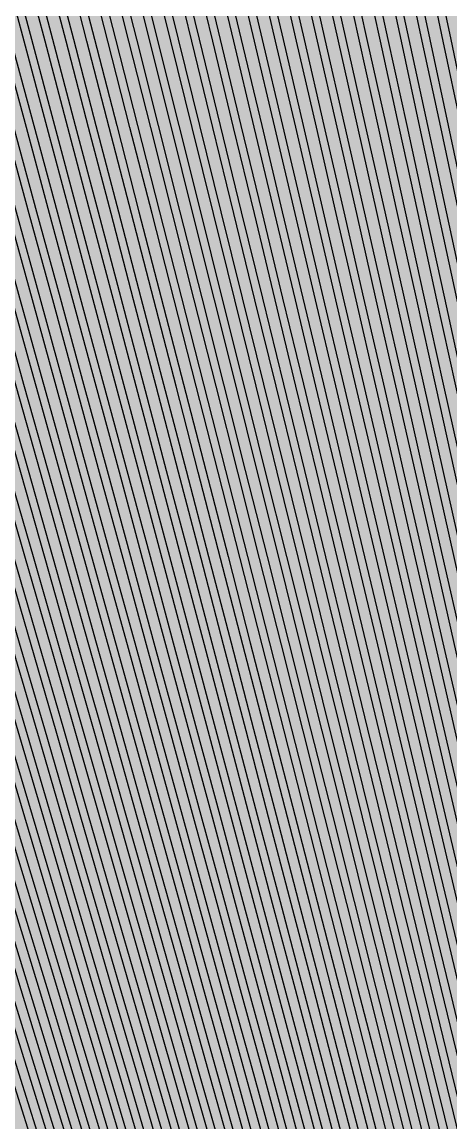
# Model space of a CAD drawing. Header units: metres. Extents: x -7231 to 10969, y -37556 to 1873.
# Drawn here: x 1350.1 to 1461.9, y -18454.5 to -18167.2 of the extents above; entities that cross this region are included whole.
import ezdxf

# ---------------------------------------------------------------- set-up
doc = ezdxf.new("R2010")
doc.units = ezdxf.units.M
for name, color, linetype in [('Metal1', 4, 'CONTINUOUS'), ('Metal2', 3, 'CONTINUOUS'), ('Polyimide', 7, 'CONTINUOUS')]:
    doc.layers.add(name, color=color, linetype=linetype)

msp = doc.modelspace()

# ---------------------------------------------------------------- hatches: boundary and pattern name
at = {"layer": 'Polyimide'}
msp.add_hatch(color=7, dxfattribs=at).paths.add_polyline_path([(4065.69, -468), (4066.67, -501.99), (4068.51, -535.99), (4071.41, -569.99), (4075.54, -603.99), (4081.04, -637.99), (4088.01, -671.99), (4096.52, -705.98), (4106.62, -739.98), (4118.33, -773.98), (4131.63, -807.98), (4146.49, -841.98), (4162.87, -875.98), (4180.68, -909.97), (4199.83, -943.97), (4220.22, -977.97), (4241.73, -1011.97), (4264.21, -1045.97), (4287.52, -1079.96), (4311.51, -1113.96), (4336.01, -1147.96), (4360.86, -1181.96), (4385.88, -1215.96), (4410.89, -1249.96), (4435.74, -1283.95), (4460.24, -1317.95), (4484.23, -1351.95), (4507.54, -1385.95), (4530.02, -1419.95), (4551.53, -1453.94), (4571.92, -1487.94), (4591.07, -1521.94), (4608.88, -1555.94), (4625.26, -1589.94), (4640.12, -1623.94), (4653.42, -1657.93), (4665.13, -1691.93), (4675.23, -1725.93), (4683.74, -1759.93), (4690.71, -1793.93), (4696.21, -1827.93), (4700.34, -1861.92), (4703.24, -1895.92), (4705.08, -1929.92), (4706.06, -1963.92), (4706.44, -1997.92), (4706.5, -2031.91), (4706.5, -4793.02), (4709.95, -4838.39), (4720.22, -4882.71), (4737.08, -4924.98), (4760.13, -4964.2), (4788.85, -4999.49), (4822.58, -5030.03), (4860.53, -5055.12), (4901.85, -5074.18), (4901.85, -5074.18), (4970.68, -5105.23), (5034.7, -5145.26), (5092.76, -5193.54), (5143.8, -5249.19), (5186.89, -5311.2), (5221.24, -5378.44), (5246.23, -5449.69), (5261.41, -5523.66), (5266.5, -5599), (5261.41, -5674.34), (5246.23, -5748.31), (5221.24, -5819.56), (5186.89, -5886.8), (5143.8, -5948.81), (5092.76, -6004.46), (5034.7, -6052.74), (4970.68, -6092.77), (4901.85, -6123.82), (4860.53, -6142.88), (4822.58, -6167.97), (4788.85, -6198.51), (4760.13, -6233.8), (4737.08, -6273.02), (4720.22, -6315.29), (4709.95, -6359.61), (4706.5, -6404.98), (4706.5, -9221.52), (4709.95, -9266.88), (4720.22, -9311.21), (4737.08, -9353.47), (4760.13, -9392.7), (4788.85, -9427.98), (4822.58, -9458.52), (4860.53, -9483.61), (4901.85, -9502.67), (4970.68, -9533.72), (5034.7, -9573.75), (5092.76, -9622.03), (5143.8, -9677.68), (5186.89, -9739.69), (5221.24, -9806.94), (5246.23, -9878.19), (5261.41, -9952.16), (5266.5, -10027.49), (5261.41, -10102.83), (5246.23, -10176.8), (5221.24, -10248.05), (5186.89, -10315.3), (5143.8, -10377.31), (5092.76, -10432.96), (5034.7, -10481.24), (4970.68, -10521.27), (4901.85, -10552.32), (4860.53, -10571.38), (4822.58, -10596.46), (4788.85, -10627), (4760.13, -10662.29), (4737.08, -10701.52), (4720.22, -10743.78), (4709.95, -10788.1), (4706.5, -10833.47), (4706.5, -13650.01), (4709.95, -13695.38), (4720.22, -13739.7), (4737.08, -13781.96), (4760.13, -13821.19), (4788.85, -13856.48), (4822.58, -13887.02), (4860.53, -13912.11), (4901.85, -13931.17), (4970.68, -13962.22), (5034.7, -14002.25), (5092.76, -14050.53), (5143.8, -14106.18), (5186.89, -14168.19), (5221.24, -14235.43), (5246.23, -14306.68), (5261.41, -14380.65), (5266.5, -14455.99), (5261.41, -14531.33), (5246.23, -14605.29), (5221.24, -14676.55), (5186.89, -14743.79), (5143.8, -14805.8), (5092.76, -14861.45), (5034.7, -14909.73), (4970.68, -14949.76), (4901.85, -14980.81), (4860.53, -14999.87), (4822.58, -15024.96), (4788.85, -15055.5), (4760.13, -15090.79), (4737.08, -15130.01), (4720.22, -15172.27), (4709.95, -15216.6), (4706.5, -15261.97), (4706.5, -15455.99), (4720.95, -15750.04), (4764.14, -16041.26), (4835.68, -16326.84), (4934.86, -16604.04), (5060.74, -16870.18), (5212.09, -17122.7), (5387.47, -17359.17), (5585.18, -17577.31), (5803.32, -17775.02), (6039.79, -17950.4), (6292.31, -18101.75), (6558.45, -18227.63), (6835.65, -18326.81), (7121.23, -18398.34), (7412.45, -18441.54), (7706.5, -18455.99), (9969.01, -18455.99), (10047.42, -18459.84), (10125.08, -18471.36), (10201.23, -18490.44), (10275.15, -18516.89), (10346.12, -18550.45), (10413.46, -18590.81), (10476.52, -18637.58), (10534.69, -18690.3), (10587.41, -18748.47), (10634.18, -18811.53), (10674.54, -18878.87), (10708.11, -18949.84), (10734.56, -19023.76), (10753.63, -19099.92), (10765.15, -19177.58), (10769.01, -19255.99), (10769.01, -20895.8), (10730.24, -20951.41), (10694.6, -21009.08), (10662.21, -21068.63), (10633.17, -21129.89), (10607.55, -21192.66), (10585.45, -21256.74), (10566.93, -21321.96), (10552.05, -21388.09), (10540.84, -21454.95), (10533.35, -21522.33), (10529.6, -21590.02), (10529.6, -21657.81), (10533.35, -21725.5), (10540.84, -21792.87), (10552.05, -21859.73), (10566.93, -21925.87), (10585.45, -21991.08), (10607.55, -22055.17), (10633.17, -22117.94), (10662.21, -22179.19), (10694.6, -22238.74), (10730.24, -22296.41), (10769.01, -22352.03), (10769.01, -32454.24), (10728.74, -32510.49), (10691.72, -32568.92), (10658.05, -32629.35), (10627.85, -32691.58), (10601.2, -32755.42), (10578.21, -32820.67), (10558.93, -32887.1), (10543.44, -32954.52), (10531.77, -33022.71), (10523.97, -33091.44), (10520.07, -33160.51), (10520.07, -33229.69), (10523.97, -33298.75), (10531.77, -33367.49), (10543.44, -33435.67), (10558.93, -33503.09), (10578.21, -33569.53), (10601.2, -33634.77), (10627.85, -33698.61), (10658.05, -33760.85), (10691.72, -33821.28), (10728.74, -33879.71), (10769.01, -33935.96), (10769.01, -36556), (10765.15, -36634.41), (10753.63, -36712.07), (10734.56, -36788.23), (10708.11, -36862.15), (10674.54, -36933.12), (10634.18, -37000.46), (10587.41, -37063.51), (10534.69, -37121.69), (10476.52, -37174.41), (10413.46, -37221.18), (10346.12, -37261.54), (10275.15, -37295.1), (10201.23, -37321.55), (10125.08, -37340.63), (10047.42, -37352.15), (9969.01, -37356), (-6231.01, -37356), (-6309.42, -37352.15), (-6387.08, -37340.63), (-6463.23, -37321.55), (-6537.15, -37295.1), (-6608.12, -37261.54), (-6675.46, -37221.18), (-6738.52, -37174.41), (-6796.69, -37121.69), (-6849.41, -37063.51), (-6896.18, -37000.46), (-6936.54, -36933.12), (-6970.11, -36862.15), (-6996.56, -36788.23), (-7015.63, -36712.07), (-7027.15, -36634.41), (-7031.01, -36556), (-7031.01, -33936), (-6990.74, -33879.75), (-6953.7, -33821.31), (-6920.03, -33760.88), (-6889.82, -33698.64), (-6863.18, -33634.8), (-6840.18, -33569.55), (-6820.9, -33503.11), (-6805.4, -33435.69), (-6793.74, -33367.49), (-6785.94, -33298.75), (-6782.03, -33229.68), (-6782.03, -33160.5), (-6785.94, -33091.43), (-6793.74, -33022.69), (-6805.4, -32954.5), (-6820.9, -32887.07), (-6840.18, -32820.63), (-6863.18, -32755.39), (-6889.82, -32691.54), (-6920.03, -32629.3), (-6953.7, -32568.87), (-6990.74, -32510.43), (-7031.01, -32454.18), (-7031.01, -22364.83), (-6990.74, -22308.58), (-6953.7, -22250.14), (-6920.03, -22189.71), (-6889.82, -22127.47), (-6863.18, -22063.62), (-6840.18, -21998.38), (-6820.9, -21931.94), (-6805.4, -21864.51), (-6793.74, -21796.32), (-6785.94, -21727.58), (-6782.03, -21658.51), (-6782.03, -21589.33), (-6785.94, -21520.26), (-6793.74, -21451.52), (-6805.4, -21383.32), (-6820.9, -21315.9), (-6840.18, -21249.46), (-6863.18, -21184.21), (-6889.82, -21120.37), (-6920.03, -21058.13), (-6953.7, -20997.7), (-6990.74, -20939.26), (-7031.01, -20883.01), (-7031.01, -19255.99), (-7027.15, -19177.58), (-7015.63, -19099.92), (-6996.56, -19023.76), (-6970.11, -18949.84), (-6936.54, -18878.87), (-6896.18, -18811.53), (-6849.41, -18748.47), (-6796.69, -18690.3), (-6738.52, -18637.58), (-6675.46, -18590.81), (-6608.12, -18550.45), (-6537.15, -18516.89), (-6463.23, -18490.44), (-6387.08, -18471.36), (-6309.42, -18459.84), (-6231.01, -18455.99), (-3968.5, -18455.99), (-3674.45, -18441.54), (-3383.23, -18398.34), (-3097.65, -18326.81), (-2820.45, -18227.63), (-2554.31, -18101.75), (-2301.79, -17950.4), (-2065.32, -17775.02), (-1847.18, -17577.31), (-1649.47, -17359.17), (-1474.09, -17122.7), (-1322.74, -16870.18), (-1196.86, -16604.04), (-1097.68, -16326.84), (-1026.14, -16041.26), (-982.95, -15750.04), (-968.5, -15455.99), (-968.5, -15261.97), (-971.95, -15216.6), (-982.22, -15172.27), (-999.08, -15130.01), (-1022.13, -15090.79), (-1050.85, -15055.5), (-1084.58, -15024.96), (-1122.53, -14999.87), (-1163.85, -14980.81), (-1232.68, -14949.76), (-1296.7, -14909.73), (-1354.76, -14861.45), (-1405.8, -14805.8), (-1448.89, -14743.79), (-1483.24, -14676.55), (-1508.23, -14605.29), (-1523.41, -14531.33), (-1528.5, -14455.99), (-1523.41, -14380.65), (-1508.23, -14306.68), (-1483.24, -14235.43), (-1448.89, -14168.19), (-1405.8, -14106.18), (-1354.76, -14050.53), (-1296.7, -14002.25), (-1232.68, -13962.22), (-1163.85, -13931.17), (-1122.53, -13912.11), (-1084.58, -13887.02), (-1050.85, -13856.48), (-1022.13, -13821.19), (-999.08, -13781.96), (-982.22, -13739.7), (-971.95, -13695.38), (-968.5, -13650.01), (-968.5, -12309.64), (-971.95, -12264.27), (-982.22, -12219.94), (-999.08, -12177.68), (-1022.13, -12138.46), (-1050.85, -12103.17), (-1084.58, -12072.63), (-1122.53, -12047.54), (-1163.85, -12028.48), (-1232.68, -11997.43), (-1296.7, -11957.4), (-1354.76, -11909.12), (-1405.8, -11853.47), (-1448.89, -11791.46), (-1483.24, -11724.22), (-1508.23, -11652.96), (-1523.41, -11579), (-1528.5, -11503.66), (-1523.41, -11428.32), (-1508.23, -11354.35), (-1483.24, -11283.1), (-1448.89, -11215.86), (-1405.8, -11153.85), (-1354.76, -11098.2), (-1296.7, -11049.92), (-1232.68, -11009.89), (-1163.85, -10978.84), (-1122.53, -10959.78), (-1084.58, -10934.69), (-1050.85, -10904.15), (-1022.13, -10868.86), (-999.08, -10829.63), (-982.22, -10787.37), (-971.95, -10743.05), (-968.5, -10697.68), (-968.5, -9357.31), (-971.95, -9311.94), (-982.22, -9267.62), (-999.08, -9225.35), (-1022.13, -9186.13), (-1050.85, -9150.84), (-1084.58, -9120.3), (-1122.53, -9095.21), (-1163.85, -9076.15), (-1163.85, -9076.15), (-1232.68, -9045.1), (-1296.7, -9005.07), (-1354.76, -8956.79), (-1405.8, -8901.14), (-1448.89, -8839.13), (-1483.24, -8771.89), (-1508.23, -8700.64), (-1523.41, -8626.67), (-1528.5, -8551.33), (-1523.41, -8475.99), (-1508.23, -8402.02), (-1483.24, -8330.77), (-1448.89, -8263.53), (-1405.8, -8201.52), (-1354.76, -8145.87), (-1296.7, -8097.59), (-1232.68, -8057.56), (-1163.85, -8026.51), (-1163.85, -8026.51), (-1122.53, -8007.45), (-1084.58, -7982.36), (-1050.85, -7951.82), (-1022.13, -7916.53), (-999.08, -7877.31), (-982.22, -7835.04), (-971.95, -7790.72), (-968.5, -7745.35), (-968.5, -6404.98), (-971.95, -6359.61), (-982.22, -6315.29), (-999.08, -6273.02), (-1022.13, -6233.8), (-1050.85, -6198.51), (-1084.58, -6167.97), (-1122.53, -6142.88), (-1163.85, -6123.82), (-1163.85, -6123.82), (-1232.68, -6092.77), (-1296.7, -6052.74), (-1354.76, -6004.46), (-1405.8, -5948.81), (-1448.89, -5886.8), (-1483.24, -5819.56), (-1508.23, -5748.31), (-1523.41, -5674.34), (-1528.5, -5599), (-1523.41, -5523.66), (-1508.23, -5449.69), (-1483.24, -5378.44), (-1448.89, -5311.2), (-1405.8, -5249.19), (-1354.76, -5193.54), (-1296.7, -5145.26), (-1232.68, -5105.23), (-1163.85, -5074.18), (-1163.85, -5074.18), (-1122.53, -5055.12), (-1084.58, -5030.03), (-1050.85, -4999.49), (-1022.13, -4964.2), (-999.08, -4924.98), (-982.22, -4882.71), (-971.95, -4838.39), (-968.5, -4793.02), (-968.5, -2031.91), (-968.44, -1997.92), (-968.06, -1963.92), (-967.05, -1929.92), (-965.18, -1895.92), (-962.22, -1861.92), (-958.01, -1827.93), (-952.41, -1793.93), (-945.31, -1759.93), (-936.64, -1725.93), (-926.35, -1691.93), (-914.43, -1657.93), (-900.88, -1623.94), (-885.74, -1589.94), (-869.05, -1555.94), (-850.91, -1521.94), (-831.4, -1487.94), (-810.63, -1453.94), (-788.72, -1419.95), (-765.82, -1385.95), (-742.07, -1351.95), (-717.63, -1317.95), (-692.67, -1283.95), (-667.36, -1249.96), (-641.88, -1215.96), (-616.39, -1181.96), (-591.08, -1147.96), (-566.12, -1113.96), (-541.68, -1079.96), (-517.93, -1045.97), (-495.03, -1011.97), (-473.12, -977.97), (-452.35, -943.97), (-432.84, -909.97), (-414.7, -875.98), (-398.01, -841.98), (-382.87, -807.98), (-369.32, -773.98), (-357.4, -739.98), (-347.11, -705.98), (-338.44, -671.99), (-331.34, -637.99), (-325.74, -603.99), (-321.53, -569.99), (-318.57, -535.99), (-316.7, -501.99), (-315.69, -468), (-315.31, -434), (-315.25, -400), (-315.25, 401), (-315.25, 451), (-315.25, 1644), (-270.25, 1644), (-270.03, 1637.13), (-269.35, 1630.29), (-268.23, 1623.52), (-266.67, 1616.82), (-264.68, 1610.25), (-262.26, 1603.82), (-259.42, 1597.56), (-256.18, 1591.5), (-252.55, 1585.67), (-248.55, 1580.08), (-244.19, 1574.77), (-239.5, 1569.75), (-234.48, 1565.06), (-229.17, 1560.7), (-223.58, 1556.7), (-217.75, 1553.07), (-211.69, 1549.83), (-205.43, 1546.99), (-199, 1544.57), (-192.43, 1542.58), (-185.73, 1541.02), (-178.96, 1539.9), (-172.12, 1539.22), (-165.25, 1539), (-158.38, 1539.22), (-151.54, 1539.9), (-144.77, 1541.02), (-138.07, 1542.58), (-131.5, 1544.57), (-125.07, 1546.99), (-118.81, 1549.83), (-112.75, 1553.07), (-106.92, 1556.7), (-101.33, 1560.7), (-96.02, 1565.06), (-91, 1569.75), (-86.31, 1574.77), (-81.95, 1580.08), (-77.95, 1585.67), (-74.32, 1591.5), (-71.08, 1597.56), (-68.24, 1603.82), (-65.82, 1610.25), (-63.83, 1616.82), (-62.27, 1623.52), (-61.15, 1630.29), (-60.47, 1637.13), (-60.25, 1644), (1853, 1644), (1853, 1573), (3815.25, 1573), (3815.46, 1579.54), (3816.11, 1586.05), (3817.17, 1592.51), (3818.66, 1598.88), (3820.56, 1605.14), (3822.86, 1611.27), (3825.56, 1617.23), (3828.65, 1623), (3832.1, 1628.56), (3835.91, 1633.88), (3840.07, 1638.93), (3844.54, 1643.71), (3849.32, 1648.18), (3854.37, 1652.34), (3859.69, 1656.15), (3865.25, 1659.6), (3871.02, 1662.69), (3876.98, 1665.39), (3883.11, 1667.69), (3889.37, 1669.59), (3895.74, 1671.08), (3902.2, 1672.14), (3908.71, 1672.79), (3915.25, 1673), (3921.79, 1672.79), (3928.3, 1672.14), (3934.76, 1671.08), (3941.13, 1669.59), (3947.39, 1667.69), (3953.52, 1665.39), (3959.48, 1662.69), (3965.25, 1659.6), (3970.81, 1656.15), (3976.13, 1652.34), (3981.18, 1648.18), (3985.96, 1643.71), (3990.43, 1638.93), (3994.59, 1633.88), (3998.4, 1628.56), (4001.85, 1623), (4004.94, 1617.23), (4007.64, 1611.27), (4009.94, 1605.14), (4011.84, 1598.88), (4013.33, 1592.51), (4014.39, 1586.05), (4015.04, 1579.54), (4015.25, 1573), (4065.25, 1573), (4065.25, 451), (4065.25, 401), (4065.25, -400), (4065.31, -434), (4065.69, -468)])

# ---------------------------------------------------------------- linework, layer by layer
at = {"layer": 'Metal1'}
for points in [[(1359.08, -18464.74), (1352.12, -18442.23), (1345.16, -18419.73), (1338.2, -18397.23), (1331.24, -18374.73), (1324.28, -18352.23), (1317.32, -18329.73), (1310.36, -18307.23), (1303.4, -18284.73), (1296.44, -18262.23), (1289.48, -18239.73), (1282.52, -18217.23), (1275.56, -18194.73), (1268.6, -18172.23), (1261.64, -18149.73), (1254.67, -18127.23), (1247.71, -18104.72), (1240.75, -18082.22), (1233.79, -18059.72), (1226.83, -18037.22), (1219.87, -18014.72), (1212.91, -17992.22)], [(1368.38, -18464.73), (1361.54, -18442.23), (1354.71, -18419.73), (1347.88, -18397.23), (1341.04, -18374.73), (1334.21, -18352.23), (1327.38, -18329.73), (1320.54, -18307.23), (1313.71, -18284.73), (1306.88, -18262.22), (1300.04, -18239.72), (1293.21, -18217.22), (1286.38, -18194.72), (1279.54, -18172.22), (1272.71, -18149.72), (1265.88, -18127.22), (1259.04, -18104.72), (1252.21, -18082.22), (1245.38, -18059.72), (1238.54, -18037.22), (1231.71, -18014.72), (1224.88, -17992.22)], [(1377.67, -18464.73), (1370.96, -18442.22), (1364.26, -18419.72), (1357.55, -18397.22), (1350.85, -18374.72), (1344.14, -18352.22), (1337.43, -18329.72), (1330.73, -18307.22), (1324.02, -18284.72), (1317.32, -18262.22), (1310.61, -18239.72), (1303.9, -18217.22), (1297.2, -18194.72), (1290.49, -18172.22), (1283.78, -18149.72), (1277.08, -18127.22), (1270.37, -18104.71), (1263.67, -18082.21), (1256.96, -18059.71), (1250.25, -18037.21), (1243.55, -18014.71), (1236.84, -17992.21)], [(1386.97, -18464.72), (1380.39, -18442.22), (1373.81, -18419.72), (1367.23, -18397.22), (1360.65, -18374.72), (1354.07, -18352.22), (1347.49, -18329.72), (1340.91, -18307.22), (1334.33, -18284.72), (1327.75, -18262.21), (1321.18, -18239.71), (1314.6, -18217.21), (1308.02, -18194.71), (1301.44, -18172.21), (1294.86, -18149.71), (1288.28, -18127.21), (1281.7, -18104.71), (1275.12, -18082.21), (1268.54, -18059.71), (1261.96, -18037.21), (1255.38, -18014.71), (1248.81, -17992.21)], [(1396.26, -18464.72), (1389.81, -18442.21), (1383.36, -18419.71), (1376.9, -18397.21), (1370.45, -18374.71), (1364, -18352.21), (1357.55, -18329.71), (1351.1, -18307.21), (1344.64, -18284.71), (1338.19, -18262.21), (1331.74, -18239.71), (1325.29, -18217.21), (1318.84, -18194.71), (1312.39, -18172.21), (1305.93, -18149.71), (1299.48, -18127.21), (1293.03, -18104.7), (1286.58, -18082.2), (1280.13, -18059.7), (1273.67, -18037.2), (1267.22, -18014.7), (1260.77, -17992.2)], [(1405.56, -18464.71), (1399.23, -18442.21), (1392.91, -18419.71), (1386.58, -18397.21), (1380.26, -18374.71), (1373.93, -18352.21), (1367.61, -18329.71), (1361.28, -18307.21), (1354.96, -18284.71), (1348.63, -18262.2), (1342.31, -18239.7), (1335.98, -18217.2), (1329.66, -18194.7), (1323.33, -18172.2), (1317.01, -18149.7), (1310.68, -18127.2), (1304.36, -18104.7), (1298.03, -18082.2), (1291.71, -18059.7), (1285.38, -18037.2), (1279.06, -18014.7), (1272.73, -17992.2)], [(1414.85, -18464.71), (1408.65, -18442.2), (1402.45, -18419.7), (1396.26, -18397.2), (1390.06, -18374.7), (1383.86, -18352.2), (1377.66, -18329.7), (1371.47, -18307.2), (1365.27, -18284.7), (1359.07, -18262.2), (1352.87, -18239.7), (1346.68, -18217.2), (1340.48, -18194.7), (1334.28, -18172.2), (1328.08, -18149.7), (1321.88, -18127.2), (1315.69, -18104.69), (1309.49, -18082.19), (1303.29, -18059.69), (1297.09, -18037.19), (1290.9, -18014.69), (1284.7, -17992.19)], [(1424.14, -18464.7), (1418.07, -18442.2), (1412, -18419.7), (1405.93, -18397.2), (1399.86, -18374.7), (1393.79, -18352.2), (1387.72, -18329.7), (1381.65, -18307.2), (1375.58, -18284.69), (1369.51, -18262.19), (1363.44, -18239.69), (1357.37, -18217.19), (1351.3, -18194.69), (1345.23, -18172.19), (1339.16, -18149.69), (1333.09, -18127.19), (1327.02, -18104.69), (1320.95, -18082.19), (1314.87, -18059.69), (1308.8, -18037.19), (1302.73, -18014.69), (1296.66, -17992.19)], [(1433.44, -18464.7), (1427.5, -18442.19), (1421.55, -18419.69), (1415.61, -18397.19), (1409.67, -18374.69), (1403.72, -18352.19), (1397.78, -18329.69), (1391.84, -18307.19), (1385.89, -18284.69), (1379.95, -18262.19), (1374.01, -18239.69), (1368.06, -18217.19), (1362.12, -18194.69), (1356.17, -18172.19), (1350.23, -18149.69), (1344.29, -18127.19), (1338.34, -18104.68), (1332.4, -18082.18), (1326.46, -18059.68), (1320.51, -18037.18), (1314.57, -18014.68), (1308.63, -17992.18)], [(1442.73, -18464.69), (1436.92, -18442.19), (1431.1, -18419.69), (1425.29, -18397.19), (1419.47, -18374.69), (1413.65, -18352.19), (1407.84, -18329.69), (1402.02, -18307.19), (1396.2, -18284.68), (1390.39, -18262.18), (1384.57, -18239.68), (1378.76, -18217.18), (1372.94, -18194.68), (1367.12, -18172.18), (1361.31, -18149.68), (1355.49, -18127.18), (1349.67, -18104.68), (1343.86, -18082.18), (1338.04, -18059.68), (1332.22, -18037.18), (1326.41, -18014.68), (1320.59, -17992.18)], [(1452.03, -18464.69), (1446.34, -18442.18), (1440.65, -18419.68), (1434.96, -18397.18), (1429.27, -18374.68), (1423.58, -18352.18), (1417.89, -18329.68), (1412.2, -18307.18), (1406.52, -18284.68), (1400.83, -18262.18), (1395.14, -18239.68), (1389.45, -18217.18), (1383.76, -18194.68), (1378.07, -18172.18), (1372.38, -18149.68), (1366.69, -18127.17), (1361, -18104.67), (1355.31, -18082.17), (1349.62, -18059.67), (1343.94, -18037.17), (1338.25, -18014.67), (1332.56, -17992.17)], [(1461.32, -18464.68), (1455.76, -18442.18), (1450.2, -18419.68), (1444.64, -18397.18), (1439.08, -18374.68), (1433.51, -18352.18), (1427.95, -18329.68), (1422.39, -18307.18), (1416.83, -18284.67), (1411.27, -18262.17), (1405.7, -18239.67), (1400.14, -18217.17), (1394.58, -18194.67), (1389.02, -18172.17), (1383.46, -18149.67), (1377.89, -18127.17), (1372.33, -18104.67), (1366.77, -18082.17), (1361.21, -18059.67), (1355.65, -18037.17), (1350.08, -18014.67), (1344.52, -17992.17)], [(1470.62, -18464.67), (1465.18, -18442.17), (1459.75, -18419.67), (1454.31, -18397.17), (1448.88, -18374.67), (1443.44, -18352.17), (1438.01, -18329.67), (1432.57, -18307.17), (1427.14, -18284.67), (1421.7, -18262.17), (1416.27, -18239.67), (1410.83, -18217.17), (1405.4, -18194.67), (1399.97, -18172.17), (1394.53, -18149.67), (1389.1, -18127.16), (1383.66, -18104.66), (1378.23, -18082.16), (1372.79, -18059.66), (1367.36, -18037.16), (1361.92, -18014.66), (1356.49, -17992.16)], [(1479.91, -18464.67), (1474.61, -18442.17), (1469.3, -18419.67), (1463.99, -18397.17), (1458.68, -18374.67), (1453.37, -18352.17), (1448.07, -18329.67), (1442.76, -18307.16), (1437.45, -18284.66), (1432.14, -18262.16), (1426.84, -18239.66), (1421.53, -18217.16), (1416.22, -18194.66), (1410.91, -18172.16), (1405.6, -18149.66), (1400.3, -18127.16), (1394.99, -18104.66), (1389.68, -18082.16), (1384.37, -18059.66), (1379.07, -18037.16), (1373.76, -18014.66), (1368.45, -17992.16)], [(1489.21, -18464.66), (1484.03, -18442.16), (1478.85, -18419.66), (1473.67, -18397.16), (1468.49, -18374.66), (1463.31, -18352.16), (1458.12, -18329.66), (1452.94, -18307.16), (1447.76, -18284.66), (1442.58, -18262.16), (1437.4, -18239.66), (1432.22, -18217.16), (1427.04, -18194.66), (1421.86, -18172.16), (1416.68, -18149.65), (1411.5, -18127.15), (1406.32, -18104.65), (1401.14, -18082.15), (1395.96, -18059.65), (1390.78, -18037.15), (1385.6, -18014.65), (1380.42, -17992.15)], [(1221.78, -18014.13), (1228.74, -18036.63), (1235.7, -18059.13), (1242.66, -18081.63), (1249.63, -18104.13), (1256.59, -18126.63), (1263.55, -18149.13), (1270.51, -18171.64), (1277.47, -18194.14), (1284.43, -18216.64), (1291.39, -18239.14), (1298.35, -18261.64), (1305.31, -18284.14), (1312.27, -18306.64), (1319.23, -18329.14), (1326.19, -18351.64), (1333.15, -18374.14), (1340.11, -18396.64), (1347.07, -18419.14), (1354.03, -18441.64), (1360.99, -18464.14)], [(1233.62, -18014.14), (1240.46, -18036.64), (1247.29, -18059.14), (1254.12, -18081.64), (1260.96, -18104.14), (1267.79, -18126.64), (1274.62, -18149.14), (1281.46, -18171.64), (1288.29, -18194.14), (1295.12, -18216.64), (1301.96, -18239.14), (1308.79, -18261.64), (1315.62, -18284.14), (1322.46, -18306.64), (1329.29, -18329.15), (1336.12, -18351.65), (1342.96, -18374.15), (1349.79, -18396.65), (1356.62, -18419.15), (1363.46, -18441.65), (1370.29, -18464.15)], [(1245.46, -18014.14), (1252.17, -18036.64), (1258.88, -18059.14), (1265.58, -18081.64), (1272.29, -18104.14), (1278.99, -18126.64), (1285.7, -18149.14), (1292.41, -18171.65), (1299.11, -18194.15), (1305.82, -18216.65), (1312.53, -18239.15), (1319.23, -18261.65), (1325.94, -18284.15), (1332.64, -18306.65), (1339.35, -18329.15), (1346.06, -18351.65), (1352.76, -18374.15), (1359.47, -18396.65), (1366.18, -18419.15), (1372.88, -18441.65), (1379.59, -18464.15)], [(1257.3, -18014.15), (1263.88, -18036.65), (1270.46, -18059.15), (1277.04, -18081.65), (1283.62, -18104.15), (1290.2, -18126.65), (1296.78, -18149.15), (1303.36, -18171.65), (1309.94, -18194.15), (1316.52, -18216.65), (1323.09, -18239.15), (1329.67, -18261.65), (1336.25, -18284.15), (1342.83, -18306.65), (1349.41, -18329.16), (1355.99, -18351.66), (1362.57, -18374.16), (1369.15, -18396.66), (1375.73, -18419.16), (1382.31, -18441.66), (1388.89, -18464.16)], [(1269.14, -18014.15), (1275.6, -18036.65), (1282.05, -18059.15), (1288.5, -18081.65), (1294.95, -18104.15), (1301.4, -18126.65), (1307.86, -18149.15), (1314.31, -18171.66), (1320.76, -18194.16), (1327.21, -18216.66), (1333.66, -18239.16), (1340.12, -18261.66), (1346.57, -18284.16), (1353.02, -18306.66), (1359.47, -18329.16), (1365.92, -18351.66), (1372.38, -18374.16), (1378.83, -18396.66), (1385.28, -18419.16), (1391.73, -18441.66), (1398.18, -18464.16)], [(1280.98, -18014.16), (1287.31, -18036.66), (1293.63, -18059.16), (1299.96, -18081.66), (1306.28, -18104.16), (1312.61, -18126.66), (1318.93, -18149.16), (1325.26, -18171.66), (1331.58, -18194.16), (1337.91, -18216.66), (1344.23, -18239.16), (1350.56, -18261.66), (1356.88, -18284.16), (1363.21, -18306.66), (1369.53, -18329.17), (1375.86, -18351.67), (1382.18, -18374.17), (1388.51, -18396.67), (1394.83, -18419.17), (1401.16, -18441.67), (1407.48, -18464.17)], [(1292.82, -18014.16), (1299.02, -18036.66), (1305.22, -18059.16), (1311.42, -18081.66), (1317.62, -18104.16), (1323.81, -18126.66), (1330.01, -18149.16), (1336.21, -18171.67), (1342.41, -18194.17), (1348.6, -18216.67), (1354.8, -18239.17), (1361, -18261.67), (1367.2, -18284.17), (1373.39, -18306.67), (1379.59, -18329.17), (1385.79, -18351.67), (1391.99, -18374.17), (1398.18, -18396.67), (1404.38, -18419.17), (1410.58, -18441.67), (1416.78, -18464.17)], [(1304.66, -18014.17), (1310.74, -18036.67), (1316.81, -18059.17), (1322.88, -18081.67), (1328.95, -18104.17), (1335.02, -18126.67), (1341.09, -18149.17), (1347.16, -18171.67), (1353.23, -18194.17), (1359.3, -18216.67), (1365.37, -18239.17), (1371.44, -18261.67), (1377.51, -18284.17), (1383.58, -18306.67), (1389.65, -18329.18), (1395.72, -18351.68), (1401.79, -18374.18), (1407.86, -18396.68), (1413.93, -18419.18), (1420, -18441.68), (1426.08, -18464.18)], [(1316.5, -18014.17), (1322.45, -18036.67), (1328.39, -18059.17), (1334.34, -18081.67), (1340.28, -18104.17), (1346.22, -18126.67), (1352.17, -18149.17), (1358.11, -18171.68), (1364.05, -18194.18), (1370, -18216.68), (1375.94, -18239.18), (1381.88, -18261.68), (1387.83, -18284.18), (1393.77, -18306.68), (1399.71, -18329.18), (1405.66, -18351.68), (1411.6, -18374.18), (1417.54, -18396.68), (1423.49, -18419.18), (1429.43, -18441.68), (1435.37, -18464.18)], [(1328.34, -18014.18), (1334.16, -18036.68), (1339.98, -18059.18), (1345.79, -18081.68), (1351.61, -18104.18), (1357.43, -18126.68), (1363.24, -18149.18), (1369.06, -18171.68), (1374.88, -18194.18), (1380.69, -18216.68), (1386.51, -18239.18), (1392.32, -18261.68), (1398.14, -18284.18), (1403.96, -18306.68), (1409.77, -18329.19), (1415.59, -18351.69), (1421.41, -18374.19), (1427.22, -18396.69), (1433.04, -18419.19), (1438.85, -18441.69), (1444.67, -18464.19)], [(1340.18, -18014.18), (1345.87, -18036.68), (1351.56, -18059.18), (1357.25, -18081.68), (1362.94, -18104.18), (1368.63, -18126.68), (1374.32, -18149.19), (1380.01, -18171.69), (1385.7, -18194.19), (1391.39, -18216.69), (1397.08, -18239.19), (1402.77, -18261.69), (1408.45, -18284.19), (1414.14, -18306.69), (1419.83, -18329.19), (1425.52, -18351.69), (1431.21, -18374.19), (1436.9, -18396.69), (1442.59, -18419.19), (1448.28, -18441.69), (1453.97, -18464.19)], [(1352.03, -18014.19), (1357.59, -18036.69), (1363.15, -18059.19), (1368.71, -18081.69), (1374.27, -18104.19), (1379.84, -18126.69), (1385.4, -18149.19), (1390.96, -18171.69), (1396.52, -18194.19), (1402.08, -18216.69), (1407.65, -18239.19), (1413.21, -18261.69), (1418.77, -18284.19), (1424.33, -18306.7), (1429.89, -18329.2), (1435.46, -18351.7), (1441.02, -18374.2), (1446.58, -18396.7), (1452.14, -18419.2), (1457.7, -18441.7), (1463.27, -18464.2)], [(1363.87, -18014.19), (1369.3, -18036.69), (1374.73, -18059.19), (1380.17, -18081.69), (1385.6, -18104.19), (1391.04, -18126.69), (1396.47, -18149.2), (1401.91, -18171.7), (1407.34, -18194.2), (1412.78, -18216.7), (1418.21, -18239.2), (1423.65, -18261.7), (1429.08, -18284.2), (1434.52, -18306.7), (1439.95, -18329.2), (1445.39, -18351.7), (1450.82, -18374.2), (1456.26, -18396.7), (1461.69, -18419.2), (1467.13, -18441.7), (1472.56, -18464.21)], [(1375.71, -18014.2), (1381.01, -18036.7), (1386.32, -18059.2), (1391.63, -18081.7), (1396.94, -18104.2), (1402.24, -18126.7), (1407.55, -18149.2), (1412.86, -18171.7), (1418.17, -18194.2), (1423.47, -18216.7), (1428.78, -18239.2), (1434.09, -18261.7), (1439.4, -18284.2), (1444.71, -18306.71), (1450.01, -18329.21), (1455.32, -18351.71), (1460.63, -18374.21), (1465.94, -18396.71), (1471.24, -18419.21), (1476.55, -18441.71), (1481.86, -18464.21)], [(1387.55, -18014.2), (1392.73, -18036.7), (1397.91, -18059.2), (1403.09, -18081.7), (1408.27, -18104.2), (1413.45, -18126.71), (1418.63, -18149.21), (1423.81, -18171.71), (1428.99, -18194.21), (1434.17, -18216.71), (1439.35, -18239.21), (1444.53, -18261.71), (1449.71, -18284.21), (1454.89, -18306.71), (1460.07, -18329.21), (1465.25, -18351.71), (1470.43, -18374.21), (1475.62, -18396.71), (1480.8, -18419.21), (1485.98, -18441.71), (1491.16, -18464.22)], [(1498.5, -18464.66), (1493.45, -18442.16), (1488.4, -18419.66), (1483.34, -18397.16), (1478.29, -18374.66), (1473.24, -18352.16), (1468.18, -18329.65), (1463.13, -18307.15), (1458.08, -18284.65), (1453.02, -18262.15), (1447.97, -18239.65), (1442.91, -18217.15), (1437.86, -18194.65), (1432.81, -18172.15), (1427.75, -18149.65), (1422.7, -18127.15), (1417.65, -18104.65), (1412.59, -18082.15), (1407.54, -18059.65), (1402.49, -18037.15), (1397.43, -18014.65)], [(1399.38, -18014.21), (1404.44, -18036.71), (1409.49, -18059.21), (1414.55, -18081.71), (1419.6, -18104.21), (1424.65, -18126.71), (1429.71, -18149.21), (1434.76, -18171.71), (1439.81, -18194.21), (1444.87, -18216.71), (1449.92, -18239.21), (1454.97, -18261.71), (1460.03, -18284.22), (1465.08, -18306.72), (1470.13, -18329.22), (1475.19, -18351.72), (1480.24, -18374.22), (1485.29, -18396.72), (1490.35, -18419.22), (1495.4, -18441.72), (1500.45, -18464.22)], [(1507.8, -18464.65), (1502.87, -18442.15), (1497.95, -18419.65), (1493.02, -18397.15), (1488.09, -18374.65), (1483.17, -18352.15), (1478.24, -18329.65), (1473.31, -18307.15), (1468.39, -18284.65), (1463.46, -18262.15), (1458.53, -18239.65), (1453.61, -18217.15), (1448.68, -18194.65), (1443.76, -18172.14), (1438.83, -18149.64), (1433.9, -18127.14), (1428.98, -18104.64), (1424.05, -18082.14), (1419.12, -18059.64), (1414.2, -18037.14), (1409.27, -18014.64)], [(1411.22, -18014.21), (1416.15, -18036.71), (1421.08, -18059.21), (1426, -18081.71), (1430.93, -18104.22), (1435.86, -18126.72), (1440.78, -18149.22), (1445.71, -18171.72), (1450.64, -18194.22), (1455.56, -18216.72), (1460.49, -18239.22), (1465.41, -18261.72), (1470.34, -18284.22), (1475.27, -18306.72), (1480.19, -18329.22), (1485.12, -18351.72), (1490.05, -18374.22), (1494.97, -18396.72), (1499.9, -18419.22), (1504.83, -18441.73), (1509.75, -18464.23)], [(1517.09, -18464.65), (1512.29, -18442.15), (1507.49, -18419.65), (1502.7, -18397.15), (1497.9, -18374.65), (1493.1, -18352.15), (1488.3, -18329.64), (1483.5, -18307.14), (1478.7, -18284.64), (1473.9, -18262.14), (1469.1, -18239.64), (1464.3, -18217.14), (1459.5, -18194.64), (1454.7, -18172.14), (1449.9, -18149.64), (1445.1, -18127.14), (1440.31, -18104.64), (1435.51, -18082.14), (1430.71, -18059.64), (1425.91, -18037.14), (1421.11, -18014.63)], [(1423.06, -18014.22), (1427.86, -18036.72), (1432.66, -18059.22), (1437.46, -18081.72), (1442.26, -18104.22), (1447.06, -18126.72), (1451.86, -18149.22), (1456.66, -18171.72), (1461.46, -18194.22), (1466.26, -18216.72), (1471.06, -18239.22), (1475.86, -18261.73), (1480.66, -18284.23), (1485.45, -18306.73), (1490.25, -18329.23), (1495.05, -18351.73), (1499.85, -18374.23), (1504.65, -18396.73), (1509.45, -18419.23), (1514.25, -18441.73), (1519.05, -18464.23)]]:
    msp.add_lwpolyline(points, dxfattribs=at)
at = {"layer": 'Metal2'}
for points in [[(1354.43, -18464.74), (1347.41, -18442.24), (1340.39, -18419.74), (1333.36, -18397.24), (1326.34, -18374.74), (1319.31, -18352.23), (1312.29, -18329.73), (1305.27, -18307.23), (1298.24, -18284.73), (1291.22, -18262.23), (1284.19, -18239.73), (1277.17, -18217.23), (1270.15, -18194.73), (1263.12, -18172.23), (1256.1, -18149.73), (1249.07, -18127.23), (1242.05, -18104.73), (1235.03, -18082.23), (1228, -18059.73), (1220.98, -18037.22), (1213.95, -18014.72), (1206.93, -17992.22)], [(1363.73, -18464.73), (1356.83, -18442.23), (1349.94, -18419.73), (1343.04, -18397.23), (1336.14, -18374.73), (1329.24, -18352.23), (1322.35, -18329.73), (1315.45, -18307.23), (1308.55, -18284.73), (1301.66, -18262.23), (1294.76, -18239.73), (1287.86, -18217.23), (1280.97, -18194.72), (1274.07, -18172.22), (1267.17, -18149.72), (1260.28, -18127.22), (1253.38, -18104.72), (1246.48, -18082.22), (1239.58, -18059.72), (1232.69, -18037.22), (1225.79, -18014.72), (1218.89, -17992.22)], [(1373.02, -18464.73), (1366.25, -18442.23), (1359.48, -18419.73), (1352.71, -18397.23), (1345.94, -18374.73), (1339.17, -18352.22), (1332.41, -18329.72), (1325.64, -18307.22), (1318.87, -18284.72), (1312.1, -18262.22), (1305.33, -18239.72), (1298.56, -18217.22), (1291.79, -18194.72), (1285.02, -18172.22), (1278.25, -18149.72), (1271.48, -18127.22), (1264.71, -18104.72), (1257.94, -18082.22), (1251.17, -18059.72), (1244.4, -18037.22), (1237.63, -18014.71), (1230.86, -17992.21)], [(1382.32, -18464.72), (1375.68, -18442.22), (1369.03, -18419.72), (1362.39, -18397.22), (1355.75, -18374.72), (1349.11, -18352.22), (1342.46, -18329.72), (1335.82, -18307.22), (1329.18, -18284.72), (1322.53, -18262.22), (1315.89, -18239.72), (1309.25, -18217.22), (1302.61, -18194.71), (1295.96, -18172.21), (1289.32, -18149.71), (1282.68, -18127.21), (1276.04, -18104.71), (1269.39, -18082.21), (1262.75, -18059.71), (1256.11, -18037.21), (1249.47, -18014.71), (1242.82, -17992.21)], [(1391.61, -18464.72), (1385.1, -18442.22), (1378.58, -18419.72), (1372.07, -18397.22), (1365.55, -18374.72), (1359.04, -18352.21), (1352.52, -18329.71), (1346, -18307.21), (1339.49, -18284.71), (1332.97, -18262.21), (1326.46, -18239.71), (1319.94, -18217.21), (1313.43, -18194.71), (1306.91, -18172.21), (1300.4, -18149.71), (1293.88, -18127.21), (1287.37, -18104.71), (1280.85, -18082.21), (1274.33, -18059.71), (1267.82, -18037.21), (1261.3, -18014.7), (1254.79, -17992.2)], [(1400.91, -18464.71), (1394.52, -18442.21), (1388.13, -18419.71), (1381.74, -18397.21), (1375.35, -18374.71), (1368.97, -18352.21), (1362.58, -18329.71), (1356.19, -18307.21), (1349.8, -18284.71), (1343.41, -18262.21), (1337.02, -18239.71), (1330.64, -18217.21), (1324.25, -18194.7), (1317.86, -18172.2), (1311.47, -18149.7), (1305.08, -18127.2), (1298.69, -18104.7), (1292.31, -18082.2), (1285.92, -18059.7), (1279.53, -18037.2), (1273.14, -18014.7), (1266.75, -17992.2)], [(1410.2, -18464.71), (1403.94, -18442.21), (1397.68, -18419.71), (1391.42, -18397.21), (1385.16, -18374.71), (1378.9, -18352.2), (1372.64, -18329.7), (1366.37, -18307.2), (1360.11, -18284.7), (1353.85, -18262.2), (1347.59, -18239.7), (1341.33, -18217.2), (1335.07, -18194.7), (1328.81, -18172.2), (1322.55, -18149.7), (1316.28, -18127.2), (1310.02, -18104.7), (1303.76, -18082.2), (1297.5, -18059.7), (1291.24, -18037.2), (1284.98, -18014.69), (1278.72, -17992.19)], [(1419.5, -18464.7), (1413.36, -18442.2), (1407.23, -18419.7), (1401.09, -18397.2), (1394.96, -18374.7), (1388.83, -18352.2), (1382.69, -18329.7), (1376.56, -18307.2), (1370.42, -18284.7), (1364.29, -18262.2), (1358.16, -18239.7), (1352.02, -18217.2), (1345.89, -18194.69), (1339.75, -18172.19), (1333.62, -18149.69), (1327.49, -18127.19), (1321.35, -18104.69), (1315.22, -18082.19), (1309.08, -18059.69), (1302.95, -18037.19), (1296.82, -18014.69), (1290.68, -17992.19)], [(1428.79, -18464.7), (1422.78, -18442.2), (1416.78, -18419.7), (1410.77, -18397.2), (1404.76, -18374.7), (1398.76, -18352.19), (1392.75, -18329.69), (1386.74, -18307.19), (1380.74, -18284.69), (1374.73, -18262.19), (1368.72, -18239.69), (1362.72, -18217.19), (1356.71, -18194.69), (1350.7, -18172.19), (1344.69, -18149.69), (1338.69, -18127.19), (1332.68, -18104.69), (1326.67, -18082.19), (1320.67, -18059.69), (1314.66, -18037.18), (1308.65, -18014.68), (1302.65, -17992.18)], [(1438.09, -18464.69), (1432.21, -18442.19), (1426.33, -18419.69), (1420.45, -18397.19), (1414.57, -18374.69), (1408.69, -18352.19), (1402.81, -18329.69), (1396.93, -18307.19), (1391.05, -18284.69), (1385.17, -18262.19), (1379.29, -18239.69), (1373.41, -18217.19), (1367.53, -18194.68), (1361.65, -18172.18), (1355.77, -18149.68), (1349.89, -18127.18), (1344.01, -18104.68), (1338.13, -18082.18), (1332.25, -18059.68), (1326.37, -18037.18), (1320.49, -18014.68), (1314.61, -17992.18)], [(1447.38, -18464.69), (1441.63, -18442.19), (1435.88, -18419.69), (1430.12, -18397.19), (1424.37, -18374.68), (1418.62, -18352.18), (1412.87, -18329.68), (1407.11, -18307.18), (1401.36, -18284.68), (1395.61, -18262.18), (1389.85, -18239.68), (1384.1, -18217.18), (1378.35, -18194.68), (1372.6, -18172.18), (1366.84, -18149.68), (1361.09, -18127.18), (1355.34, -18104.68), (1349.59, -18082.18), (1343.83, -18059.68), (1338.08, -18037.17), (1332.33, -18014.67), (1326.57, -17992.17)], [(1456.68, -18464.68), (1451.05, -18442.18), (1445.43, -18419.68), (1439.8, -18397.18), (1434.17, -18374.68), (1428.55, -18352.18), (1422.92, -18329.68), (1417.3, -18307.18), (1411.67, -18284.68), (1406.05, -18262.18), (1400.42, -18239.68), (1394.79, -18217.17), (1389.17, -18194.67), (1383.54, -18172.17), (1377.92, -18149.67), (1372.29, -18127.17), (1366.67, -18104.67), (1361.04, -18082.17), (1355.42, -18059.67), (1349.79, -18037.17), (1344.16, -18014.67), (1338.54, -17992.17)], [(1465.97, -18464.68), (1460.47, -18442.18), (1454.97, -18419.68), (1449.48, -18397.18), (1443.98, -18374.67), (1438.48, -18352.17), (1432.98, -18329.67), (1427.48, -18307.17), (1421.98, -18284.67), (1416.49, -18262.17), (1410.99, -18239.67), (1405.49, -18217.17), (1399.99, -18194.67), (1394.49, -18172.17), (1388.99, -18149.67), (1383.49, -18127.17), (1378, -18104.67), (1372.5, -18082.17), (1367, -18059.67), (1361.5, -18037.16), (1356, -18014.66), (1350.5, -17992.16)], [(1475.27, -18464.67), (1469.89, -18442.17), (1464.52, -18419.67), (1459.15, -18397.17), (1453.78, -18374.67), (1448.41, -18352.17), (1443.04, -18329.67), (1437.67, -18307.17), (1432.3, -18284.67), (1426.92, -18262.17), (1421.55, -18239.67), (1416.18, -18217.16), (1410.81, -18194.66), (1405.44, -18172.16), (1400.07, -18149.66), (1394.7, -18127.16), (1389.32, -18104.66), (1383.95, -18082.16), (1378.58, -18059.66), (1373.21, -18037.16), (1367.84, -18014.66), (1362.47, -17992.16)], [(1484.56, -18464.67), (1479.32, -18442.17), (1474.07, -18419.67), (1468.83, -18397.16), (1463.58, -18374.66), (1458.34, -18352.16), (1453.1, -18329.66), (1447.85, -18307.16), (1442.61, -18284.66), (1437.36, -18262.16), (1432.12, -18239.66), (1426.87, -18217.16), (1421.63, -18194.66), (1416.39, -18172.16), (1411.14, -18149.66), (1405.9, -18127.16), (1400.65, -18104.66), (1395.41, -18082.16), (1390.17, -18059.65), (1384.92, -18037.15), (1379.68, -18014.65), (1374.43, -17992.15)], [(1493.86, -18464.66), (1488.74, -18442.16), (1483.62, -18419.66), (1478.5, -18397.16), (1473.39, -18374.66), (1468.27, -18352.16), (1463.15, -18329.66), (1458.04, -18307.16), (1452.92, -18284.66), (1447.8, -18262.16), (1442.69, -18239.65), (1437.57, -18217.15), (1432.45, -18194.65), (1427.33, -18172.15), (1422.22, -18149.65), (1417.1, -18127.15), (1411.98, -18104.65), (1406.87, -18082.15), (1401.75, -18059.65), (1396.63, -18037.15), (1391.51, -18014.65), (1386.4, -17992.15)], [(1215.86, -18014.13), (1222.89, -18036.63), (1229.91, -18059.13), (1236.94, -18081.63), (1243.96, -18104.13), (1250.98, -18126.63), (1258.01, -18149.13), (1265.03, -18171.63), (1272.06, -18194.13), (1279.08, -18216.63), (1286.1, -18239.14), (1293.13, -18261.64), (1300.15, -18284.14), (1307.18, -18306.64), (1314.2, -18329.14), (1321.22, -18351.64), (1328.25, -18374.14), (1335.27, -18396.64), (1342.3, -18419.14), (1349.32, -18441.64), (1356.34, -18464.14)], [(1227.7, -18014.13), (1234.6, -18036.63), (1241.5, -18059.13), (1248.39, -18081.64), (1255.29, -18104.14), (1262.19, -18126.64), (1269.08, -18149.14), (1275.98, -18171.64), (1282.88, -18194.14), (1289.78, -18216.64), (1296.67, -18239.14), (1303.57, -18261.64), (1310.47, -18284.14), (1317.36, -18306.64), (1324.26, -18329.14), (1331.16, -18351.64), (1338.05, -18374.14), (1344.95, -18396.64), (1351.85, -18419.15), (1358.74, -18441.65), (1365.64, -18464.15)], [(1239.54, -18014.14), (1246.31, -18036.64), (1253.08, -18059.14), (1259.85, -18081.64), (1266.62, -18104.14), (1273.39, -18126.64), (1280.16, -18149.14), (1286.93, -18171.64), (1293.7, -18194.14), (1300.47, -18216.64), (1307.24, -18239.14), (1314.01, -18261.65), (1320.78, -18284.15), (1327.55, -18306.65), (1334.32, -18329.15), (1341.09, -18351.65), (1347.86, -18374.15), (1354.63, -18396.65), (1361.4, -18419.15), (1368.17, -18441.65), (1374.94, -18464.15)], [(1251.38, -18014.14), (1258.03, -18036.64), (1264.67, -18059.14), (1271.31, -18081.65), (1277.95, -18104.15), (1284.6, -18126.65), (1291.24, -18149.15), (1297.88, -18171.65), (1304.52, -18194.15), (1311.17, -18216.65), (1317.81, -18239.15), (1324.45, -18261.65), (1331.1, -18284.15), (1337.74, -18306.65), (1344.38, -18329.15), (1351.02, -18351.65), (1357.67, -18374.15), (1364.31, -18396.65), (1370.95, -18419.16), (1377.59, -18441.66), (1384.24, -18464.16)], [(1263.22, -18014.15), (1269.74, -18036.65), (1276.26, -18059.15), (1282.77, -18081.65), (1289.29, -18104.15), (1295.8, -18126.65), (1302.32, -18149.15), (1308.83, -18171.65), (1315.35, -18194.15), (1321.86, -18216.65), (1328.38, -18239.15), (1334.89, -18261.66), (1341.41, -18284.16), (1347.93, -18306.66), (1354.44, -18329.16), (1360.96, -18351.66), (1367.47, -18374.16), (1373.99, -18396.66), (1380.5, -18419.16), (1387.02, -18441.66), (1393.53, -18464.16)], [(1275.06, -18014.15), (1281.45, -18036.65), (1287.84, -18059.15), (1294.23, -18081.66), (1300.62, -18104.16), (1307.01, -18126.66), (1313.39, -18149.16), (1319.78, -18171.66), (1326.17, -18194.16), (1332.56, -18216.66), (1338.95, -18239.16), (1345.34, -18261.66), (1351.72, -18284.16), (1358.11, -18306.66), (1364.5, -18329.16), (1370.89, -18351.66), (1377.28, -18374.16), (1383.67, -18396.66), (1390.05, -18419.17), (1396.44, -18441.67), (1402.83, -18464.17)], [(1286.9, -18014.16), (1293.17, -18036.66), (1299.43, -18059.16), (1305.69, -18081.66), (1311.95, -18104.16), (1318.21, -18126.66), (1324.47, -18149.16), (1330.73, -18171.66), (1336.99, -18194.16), (1343.26, -18216.66), (1349.52, -18239.16), (1355.78, -18261.67), (1362.04, -18284.17), (1368.3, -18306.67), (1374.56, -18329.17), (1380.82, -18351.67), (1387.08, -18374.17), (1393.35, -18396.67), (1399.61, -18419.17), (1405.87, -18441.67), (1412.13, -18464.17)], [(1298.74, -18014.16), (1304.88, -18036.66), (1311.01, -18059.16), (1317.15, -18081.67), (1323.28, -18104.17), (1329.42, -18126.67), (1335.55, -18149.17), (1341.68, -18171.67), (1347.82, -18194.17), (1353.95, -18216.67), (1360.09, -18239.17), (1366.22, -18261.67), (1372.35, -18284.17), (1378.49, -18306.67), (1384.62, -18329.17), (1390.76, -18351.67), (1396.89, -18374.17), (1403.02, -18396.67), (1409.16, -18419.18), (1415.29, -18441.68), (1421.43, -18464.18)], [(1310.58, -18014.17), (1316.59, -18036.67), (1322.6, -18059.17), (1328.61, -18081.67), (1334.61, -18104.17), (1340.62, -18126.67), (1346.63, -18149.17), (1352.63, -18171.67), (1358.64, -18194.17), (1364.65, -18216.67), (1370.65, -18239.18), (1376.66, -18261.68), (1382.67, -18284.18), (1388.68, -18306.68), (1394.68, -18329.18), (1400.69, -18351.68), (1406.7, -18374.18), (1412.7, -18396.68), (1418.71, -18419.18), (1424.72, -18441.68), (1430.72, -18464.18)], [(1322.42, -18014.17), (1328.3, -18036.67), (1334.18, -18059.17), (1340.06, -18081.68), (1345.94, -18104.18), (1351.82, -18126.68), (1357.7, -18149.18), (1363.58, -18171.68), (1369.46, -18194.18), (1375.34, -18216.68), (1381.22, -18239.18), (1387.1, -18261.68), (1392.98, -18284.18), (1398.86, -18306.68), (1404.74, -18329.18), (1410.62, -18351.68), (1416.5, -18374.18), (1422.38, -18396.69), (1428.26, -18419.19), (1434.14, -18441.69), (1440.02, -18464.19)], [(1334.26, -18014.18), (1340.02, -18036.68), (1345.77, -18059.18), (1351.52, -18081.68), (1357.28, -18104.18), (1363.03, -18126.68), (1368.78, -18149.18), (1374.53, -18171.68), (1380.29, -18194.18), (1386.04, -18216.68), (1391.79, -18239.19), (1397.54, -18261.69), (1403.3, -18284.19), (1409.05, -18306.69), (1414.8, -18329.19), (1420.56, -18351.69), (1426.31, -18374.19), (1432.06, -18396.69), (1437.81, -18419.19), (1443.57, -18441.69), (1449.32, -18464.19)], [(1346.11, -18014.18), (1351.73, -18036.68), (1357.36, -18059.19), (1362.98, -18081.69), (1368.61, -18104.19), (1374.23, -18126.69), (1379.86, -18149.19), (1385.48, -18171.69), (1391.11, -18194.19), (1396.74, -18216.69), (1402.36, -18239.19), (1407.99, -18261.69), (1413.61, -18284.19), (1419.24, -18306.69), (1424.86, -18329.19), (1430.49, -18351.69), (1436.11, -18374.19), (1441.74, -18396.7), (1447.37, -18419.2), (1452.99, -18441.7), (1458.62, -18464.2)], [(1357.95, -18014.19), (1363.44, -18036.69), (1368.94, -18059.19), (1374.44, -18081.69), (1379.94, -18104.19), (1385.44, -18126.69), (1390.94, -18149.19), (1396.43, -18171.69), (1401.93, -18194.19), (1407.43, -18216.7), (1412.93, -18239.2), (1418.43, -18261.7), (1423.93, -18284.2), (1429.42, -18306.7), (1434.92, -18329.2), (1440.42, -18351.7), (1445.92, -18374.2), (1451.42, -18396.7), (1456.92, -18419.2), (1462.42, -18441.7), (1467.91, -18464.2)], [(1369.79, -18014.19), (1375.16, -18036.69), (1380.53, -18059.2), (1385.9, -18081.7), (1391.27, -18104.2), (1396.64, -18126.7), (1402.01, -18149.2), (1407.38, -18171.7), (1412.76, -18194.2), (1418.13, -18216.7), (1423.5, -18239.2), (1428.87, -18261.7), (1434.24, -18284.2), (1439.61, -18306.7), (1444.98, -18329.2), (1450.35, -18351.7), (1455.73, -18374.2), (1461.1, -18396.71), (1466.47, -18419.21), (1471.84, -18441.71), (1477.21, -18464.21)], [(1381.63, -18014.2), (1386.87, -18036.7), (1392.11, -18059.2), (1397.36, -18081.7), (1402.6, -18104.2), (1407.85, -18126.7), (1413.09, -18149.2), (1418.33, -18171.7), (1423.58, -18194.2), (1428.82, -18216.71), (1434.07, -18239.21), (1439.31, -18261.71), (1444.56, -18284.21), (1449.8, -18306.71), (1455.04, -18329.21), (1460.29, -18351.71), (1465.53, -18374.21), (1470.78, -18396.71), (1476.02, -18419.21), (1481.26, -18441.71), (1486.51, -18464.21)], [(1393.47, -18014.2), (1398.58, -18036.71), (1403.7, -18059.21), (1408.82, -18081.71), (1413.93, -18104.21), (1419.05, -18126.71), (1424.17, -18149.21), (1429.28, -18171.71), (1434.4, -18194.21), (1439.52, -18216.71), (1444.64, -18239.21), (1449.75, -18261.71), (1454.87, -18284.21), (1459.99, -18306.71), (1465.1, -18329.21), (1470.22, -18351.71), (1475.34, -18374.22), (1480.45, -18396.72), (1485.57, -18419.22), (1490.69, -18441.72), (1495.81, -18464.22)], [(1503.15, -18464.66), (1498.16, -18442.16), (1493.17, -18419.66), (1488.18, -18397.15), (1483.19, -18374.65), (1478.2, -18352.15), (1473.21, -18329.65), (1468.22, -18307.15), (1463.23, -18284.65), (1458.24, -18262.15), (1453.25, -18239.65), (1448.26, -18217.15), (1443.27, -18194.65), (1438.28, -18172.15), (1433.29, -18149.65), (1428.3, -18127.15), (1423.31, -18104.65), (1418.32, -18082.14), (1413.33, -18059.64), (1408.34, -18037.14), (1403.35, -18014.64)], [(1405.3, -18014.21), (1410.29, -18036.71), (1415.28, -18059.21), (1420.27, -18081.71), (1425.26, -18104.21), (1430.25, -18126.71), (1435.24, -18149.21), (1440.23, -18171.71), (1445.22, -18194.22), (1450.21, -18216.72), (1455.2, -18239.22), (1460.19, -18261.72), (1465.18, -18284.22), (1470.17, -18306.72), (1475.16, -18329.22), (1480.15, -18351.72), (1485.14, -18374.22), (1490.13, -18396.72), (1495.12, -18419.22), (1500.11, -18441.72), (1505.1, -18464.22)], [(1512.45, -18464.65), (1507.58, -18442.15), (1502.72, -18419.65), (1497.86, -18397.15), (1492.99, -18374.65), (1488.13, -18352.15), (1483.27, -18329.65), (1478.41, -18307.15), (1473.54, -18284.65), (1468.68, -18262.14), (1463.82, -18239.64), (1458.96, -18217.14), (1454.09, -18194.64), (1449.23, -18172.14), (1444.37, -18149.64), (1439.5, -18127.14), (1434.64, -18104.64), (1429.78, -18082.14), (1424.92, -18059.64), (1420.05, -18037.14), (1415.19, -18014.64)], [(1417.14, -18014.22), (1422.01, -18036.72), (1426.87, -18059.22), (1431.73, -18081.72), (1436.6, -18104.22), (1441.46, -18126.72), (1446.32, -18149.22), (1451.18, -18171.72), (1456.05, -18194.22), (1460.91, -18216.72), (1465.77, -18239.22), (1470.64, -18261.72), (1475.5, -18284.22), (1480.36, -18306.72), (1485.22, -18329.22), (1490.09, -18351.73), (1494.95, -18374.23), (1499.81, -18396.73), (1504.68, -18419.23), (1509.54, -18441.73), (1514.4, -18464.23)], [(1521.74, -18464.65), (1517.01, -18442.15), (1512.27, -18419.64), (1507.53, -18397.14), (1502.8, -18374.64), (1498.06, -18352.14), (1493.33, -18329.64), (1488.59, -18307.14), (1483.86, -18284.64), (1479.12, -18262.14), (1474.38, -18239.64), (1469.65, -18217.14), (1464.91, -18194.64), (1460.18, -18172.14), (1455.44, -18149.64), (1450.71, -18127.14), (1445.97, -18104.63), (1441.23, -18082.13), (1436.5, -18059.63), (1431.76, -18037.13), (1427.03, -18014.63)], [(1428.98, -18014.22), (1433.72, -18036.72), (1438.46, -18059.22), (1443.19, -18081.72), (1447.93, -18104.22), (1452.66, -18126.72), (1457.4, -18149.22), (1462.13, -18171.73), (1466.87, -18194.23), (1471.61, -18216.73), (1476.34, -18239.23), (1481.08, -18261.73), (1485.81, -18284.23), (1490.55, -18306.73), (1495.28, -18329.23), (1500.02, -18351.73), (1504.76, -18374.23), (1509.49, -18396.73), (1514.23, -18419.23), (1518.96, -18441.73), (1523.7, -18464.23)]]:
    msp.add_lwpolyline(points, dxfattribs=at)

doc.saveas('drawing.dxf')
